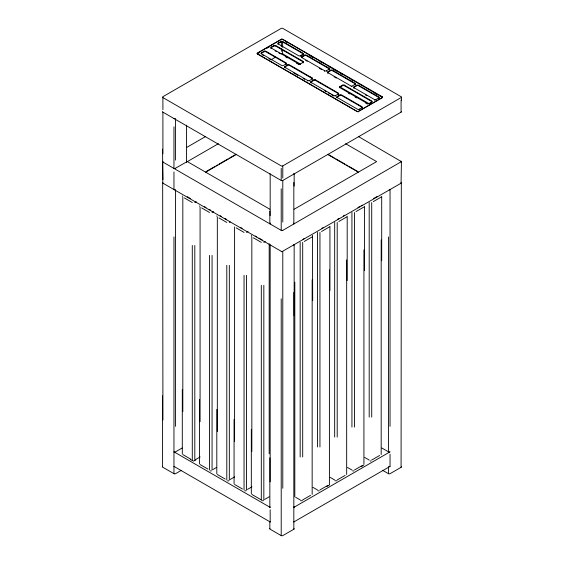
<?xml version="1.0" encoding="UTF-8"?>
<svg xmlns="http://www.w3.org/2000/svg" width="564" height="564" viewBox="0 0 564 564"><rect width="100%" height="100%" fill="white"/><g stroke="black" fill="none" stroke-linecap="round" stroke-linejoin="round"><path stroke-width="0.85" d="M162.918 179.676L162.679 161.36L162.918 162.072L281.21 230.366L282.79 230.366L401.413 161.614L358.619 136.643M182.299 196.328L182.369 195.969M199.557 206.29L199.621 205.938M216.809 216.252L216.879 215.899M251.318 236.175L251.544 235.315M401.413 161.614L401.082 183.194L281.922 251.678L162.785 183.103L162.587 149.136M401.321 182.482L401.082 467.316L390.041 473.689A1.114 0.642 0 0 1 388.462 473.689L382.575 470.291M329.383 485.012L326.676 486.654M382.314 97.325L282.627 39.409A0.895 0.515 0 0 0 281.373 39.409L257.396 53.249A0.895 0.515 0 0 0 257.29 53.904M258.143 53.361L259.644 52.494M267.132 48.173L269.38 46.875M261.069 53.791A1.248 0.719 0 0 1 261.435 53.284L261.435 52.741L264.079 51.211A1.248 0.719 0 0 1 265.848 51.211L286.124 62.914A1.248 0.719 0 0 1 286.124 63.936L286.124 64.479M270.917 48.109A1.248 0.719 0 0 1 271.284 47.595L271.284 47.052L273.935 45.522A1.248 0.719 0 0 1 275.697 45.522L303.101 61.342A1.248 0.719 0 0 1 303.101 62.364L303.101 62.907M278.045 44.337A1.248 0.719 0 0 1 278.306 43.541L278.306 42.998L280.957 41.468A1.248 0.719 0 0 1 282.726 41.468L303.002 53.171A1.248 0.719 0 0 1 303.002 54.186L303.002 54.736L300.351 56.266L300.351 55.716L303.002 54.186M261.435 53.284L264.079 51.754A1.248 0.719 0 0 1 265.848 51.754L286.124 63.457A1.248 0.719 0 0 1 286.491 63.972M271.284 47.595L273.935 46.065A1.248 0.719 0 0 1 275.697 46.065L303.101 61.892A1.248 0.719 0 0 1 303.467 62.4M278.306 43.541L280.957 42.011A1.248 0.719 0 0 1 282.726 42.011L303.002 53.714A1.248 0.719 0 0 1 303.002 54.736M270.882 59.847L275.373 57.253M261.435 52.741A1.248 0.719 0 0 0 261.435 53.756L281.704 65.466A1.248 0.719 0 0 0 283.473 65.466L286.124 63.936M285.053 67.941A1.248 0.719 0 0 1 285.053 66.919L285.053 66.376L287.696 64.846A1.248 0.719 0 0 1 289.466 64.846L312.188 77.966L312.188 78.509A1.248 0.719 0 0 1 312.449 79.305M301.564 57.683A1.248 0.719 0 0 1 301.923 57.175L301.923 56.633L304.574 55.103A1.248 0.719 0 0 1 306.344 55.103L329.066 68.216L329.066 68.766A1.248 0.719 0 0 1 329.327 69.562M285.053 66.919L287.696 65.389A1.248 0.719 0 0 1 289.466 65.389L312.188 78.509M301.923 57.175L304.574 55.646A1.248 0.719 0 0 1 306.344 55.646L329.066 68.766M271.284 47.052A1.248 0.719 0 0 0 271.284 48.074L298.687 63.894A1.248 0.719 0 0 0 300.45 63.894L303.101 62.364M186.423 147.585L205.381 136.643M285.053 66.376A1.248 0.719 0 0 0 285.053 67.391L307.775 80.511A1.248 0.719 0 0 0 309.537 80.511L312.188 78.981A1.248 0.719 0 0 0 312.188 77.966M301.923 56.633A1.248 0.719 0 0 0 301.923 57.648L324.652 70.768A1.248 0.719 0 0 0 326.415 70.768L329.066 69.238A1.248 0.719 0 0 0 329.066 68.216M311.116 81.97L311.116 81.42L313.767 79.891A1.248 0.719 0 0 1 315.53 79.891L338.259 93.011A1.248 0.719 0 0 1 338.259 94.033L338.259 94.576A1.248 0.719 0 0 0 338.259 93.561L315.53 80.44A1.248 0.719 0 0 0 313.767 80.44L311.116 81.97A1.248 0.719 0 0 0 310.856 82.767M327.994 72.227L327.994 71.677L330.645 70.147A1.248 0.719 0 0 1 332.407 70.147L355.13 83.268A1.248 0.719 0 0 1 355.13 84.29L355.13 84.833A1.248 0.719 0 0 0 355.13 83.817L332.407 70.697A1.248 0.719 0 0 0 330.645 70.697L327.994 72.227A1.248 0.719 0 0 0 327.733 73.024M173.959 126.858L173.959 168.446L174.748 168.629L186.881 161.748L186.578 161.156L186.578 162.072L186.578 125.116M218.402 143.693L187.361 161.614L269.888 209.258M339.535 87.723A1.248 0.719 0 0 1 339.902 87.216L339.902 86.673L342.552 85.143A1.248 0.719 0 0 1 344.322 85.143L371.725 100.963A1.248 0.719 0 0 1 371.725 101.978L371.725 102.528L369.737 103.677M339.902 87.216L342.552 85.686A1.248 0.719 0 0 1 344.322 85.686L371.725 101.506A1.248 0.719 0 0 1 371.986 101.731M311.116 81.42A1.248 0.719 0 0 0 311.116 82.443L333.839 95.563A1.248 0.719 0 0 0 335.608 95.563L338.259 94.033M327.994 71.677A1.248 0.719 0 0 0 327.994 72.7L350.716 85.82A1.248 0.719 0 0 0 352.486 85.82L355.13 84.29M206.177 171.519L214.524 166.69M216.047 165.816L217.563 164.942M219.086 164.061L228.194 158.801M229.717 157.927L235.033 154.853M205.536 172.253L236.577 154.332M336.919 97.819A1.248 0.719 0 0 1 337.18 97.022L337.18 96.472L339.831 94.942A1.248 0.719 0 0 1 341.601 94.942L361.869 106.645A1.248 0.719 0 0 1 361.869 107.668L361.869 108.21M354.058 87.279L354.058 86.729L356.709 85.199A1.248 0.719 0 0 1 358.478 85.199L378.747 96.902A1.248 0.719 0 0 1 378.747 97.924L378.747 98.467A1.248 0.719 0 0 0 378.747 97.452L358.478 85.749A1.248 0.719 0 0 0 356.709 85.749L354.058 87.279A1.248 0.719 0 0 0 353.691 87.787M337.18 97.022L339.831 95.492A1.248 0.719 0 0 1 341.601 95.492L361.869 107.195A1.248 0.719 0 0 1 362.137 107.992M194.806 202.518L196.3 201.658M337.18 96.472A1.248 0.719 0 0 0 337.18 97.494L357.456 109.197A1.248 0.719 0 0 0 359.226 109.197L361.869 107.668M339.902 86.673A1.248 0.719 0 0 0 339.902 87.688L367.305 103.508A1.248 0.719 0 0 0 369.075 103.508L371.725 101.978M354.058 86.729A1.248 0.719 0 0 0 354.058 87.751L374.334 99.454A1.248 0.719 0 0 0 376.096 99.454L378.747 97.924M257.396 53.975L357.075 111.531A0.895 0.515 0 0 0 358.337 111.531L382.314 97.685A0.895 0.515 0 0 0 382.314 96.959M162.918 97.593L281.21 165.894A1.114 0.642 0 0 0 282.79 165.894L401.082 97.593A1.114 0.642 0 0 0 401.082 96.684L282.79 28.39A1.114 0.642 0 0 0 281.21 28.39L162.918 96.684A1.114 0.642 0 0 0 162.897 97.586L162.918 109.74M212.064 212.48L213.552 211.62M162.686 111.453A1.114 0.642 0 0 0 162.918 112.165L281.21 180.466A1.114 0.642 0 0 0 282.79 180.466L401.082 112.165A1.114 0.642 0 0 0 401.321 111.453M229.322 222.442L230.211 221.927M246.574 232.403L248.061 231.543M294.112 209.258L376.639 161.614L345.598 143.693M263.832 242.365L265.32 241.505M303.009 239.27L304.588 238.361M321.84 228.399L323.419 227.489M337.519 219.347L339.098 218.437M343.257 216.033L344.689 215.208M357.928 207.566L359.508 206.657M361.087 205.74L362.137 205.134M373.608 198.514L375.187 197.604M375.617 197.351L377.048 196.526M304.271 241.455L312.16 236.901M321.529 231.494L329.411 226.939M338.781 221.532L346.67 216.978M356.039 211.571L363.921 207.016M373.29 201.609L381.179 197.055M182.158 448.006L175.538 451.834A1.114 0.642 0 0 1 173.959 451.834L270.17 507.381A1.114 0.642 0 0 1 269.937 506.669M195.701 459.533L200.171 456.953M195.778 460.09L193.508 461.098L190.287 459.498M181.425 470.291L175.538 473.689A1.114 0.642 0 0 1 173.959 473.689L162.918 467.316A1.114 0.642 0 0 1 162.679 466.604M212.959 469.495L216.682 467.344M230.211 479.456L234.68 476.876M247.469 489.418L251.939 486.838M264.72 499.38L269.19 496.799M302.692 499.894L310.581 495.34M319.95 489.933L327.832 485.378M337.202 479.971L345.09 475.417M354.46 470.009L362.349 465.455M371.711 460.048L379.6 455.493M361.186 466.731L363.554 465.363M390.041 454.26L390.041 466.407L293.83 521.954A1.114 0.642 0 0 0 294.154 521.496M294.063 528.524A1.114 0.642 0 0 1 293.83 529.236L282.79 535.61A1.114 0.642 0 0 1 281.21 535.61L270.17 529.236A1.114 0.642 0 0 1 269.937 528.524M175.538 168.446L173.959 168.446M336.835 480.789L335.051 480.789M302.325 500.712L300.541 500.712M228.949 480.789L227.503 480.909M246.207 490.75L244.762 490.87M263.458 500.712L261.675 500.712M211.437 470.905L210.252 470.947M371.006 460.985L370.111 461.028M353.748 470.947L352.563 470.905M319.238 490.87L317.793 490.75M174.748 189.758L173.959 189.567L173.959 171.964M174.516 189.744L173.959 189.567M285.673 41.708L287.196 42.589M309.15 55.265L312.964 57.465M319.915 61.483L322.199 62.801M329.728 67.144L331.251 68.025M333.613 69.386L335.136 70.267M336.588 71.106L338.111 71.988M340.395 73.306L341.981 74.222M351.118 79.496L352.634 80.37M374.693 93.102L376.985 94.428M281.316 46.297L282.818 47.165M305.716 60.383L307.225 61.257M319.344 68.251L321.621 69.569M334.05 76.746L336.327 78.058M365.324 94.801L366.826 95.668M281.373 53.799A0.895 0.515 0 0 1 282.627 53.799L300.133 63.901M339.634 86.708L369.378 103.875M275.091 50.816L276.614 51.691M278.898 53.016L280.414 53.89M285.744 56.971L287.266 57.845M296.403 63.119L297.926 64M348.277 93.067L349.8 93.948M355.13 97.022L356.652 97.903M365.782 103.177L367.305 104.058L367.305 103.508M262.182 54.736L263.684 55.603M268.943 58.642L270.445 59.509M293.379 72.749L297.926 75.372M303.228 78.438L304.743 79.312M324.751 90.86L326.267 91.735M328.537 93.046L330.053 93.92M331.569 94.794L333.084 95.668M328.967 154.853L334.283 157.927M335.806 158.801L344.914 164.061M346.437 164.942L347.953 165.816M349.476 166.69L357.823 171.519M327.423 154.332L358.464 172.253M187.241 196.688L188.291 197.301M188.813 197.604L190.392 198.514M204.492 206.657L206.071 207.566M209.223 209.385L210.802 210.294M220.172 215.702L221.603 216.534M224.902 218.437L226.481 219.347M240.581 227.489L242.16 228.399M255.4 236.041L256.832 236.873M258.982 238.114L262.57 240.179M184.4 197.964L192.289 202.518M201.651 207.926L209.54 212.48M218.91 217.887L226.798 222.442M236.168 227.856L244.05 232.403M253.419 237.818L261.308 242.365M381.842 448.006L388.462 451.834A1.114 0.642 0 0 0 390.041 451.834L293.83 507.381A1.114 0.642 0 0 0 294.063 506.669M364.725 457.467L369.194 460.048M347.466 467.429L351.936 470.009M330.215 477.391L334.678 479.971M312.957 487.352L317.426 489.933M295.698 497.314L300.168 499.894M182.821 454.584L190.71 459.138M200.079 464.546L207.961 469.1M217.33 474.507L225.219 479.062M234.589 484.469L242.471 489.023M251.84 494.431L260.991 499.711M270.17 509.807L270.17 521.954L173.959 466.407A1.114 0.642 0 0 0 174.748 466.59M162.897 112.158L162.918 153.753M162.918 183.194L162.679 182.482L162.918 419.961M401.082 182.285L401.413 182.743M162.587 161.607L162.918 162.072A1.114 0.642 0 0 1 162.742 161.29M312.456 235.315L312.682 300.556M401.413 97.142L401.413 100.78M401.082 100.025L401.082 112.165M390.041 426.335L390.041 189.567A1.114 0.642 0 0 1 389.252 189.758M388.462 236.922L388.462 451.764M388.462 466.647L388.462 473.689M381.701 196.328L381.701 260.709M381.179 239.975L381.179 454.584M371.711 202.518L371.711 417.127M369.194 202.518L369.194 417.127M369.075 103.508L369.075 104.058M364.443 206.29L364.443 270.671M363.921 249.937L363.921 464.546M359.226 109.197L359.226 109.74M358.337 111.531L358.337 111.891M356.709 85.199L356.709 85.749M354.46 212.48L354.46 427.089M351.936 212.48L351.936 427.089M347.191 216.252L347.191 280.632M346.67 259.898L346.67 474.507M344.322 85.143L344.322 85.686M342.552 85.143L342.552 85.686M339.831 94.942L339.831 95.492M337.202 222.442L337.202 437.051M335.608 95.563L335.608 96.106M334.678 222.442L334.678 437.051M333.839 95.563L333.839 96.106M332.407 70.147L332.407 70.697M330.645 70.147L330.645 70.697M329.933 226.213L329.933 290.594M329.411 269.867L329.411 484.469M329.066 69.238L329.066 69.788M327.994 72.7L327.994 73.242M327.169 67.123L327.169 67.673M326.415 70.768L326.415 71.318M324.652 70.768L324.652 71.318M319.95 232.403L319.95 447.012M317.426 232.403L317.426 447.012M315.53 79.891L315.53 80.44M313.767 79.891L313.767 80.44M312.16 279.829L312.16 494.431M311.116 82.443L311.116 82.993M310.299 76.873L310.299 77.416M309.537 80.511L309.537 81.061M307.775 80.511L307.775 81.061M304.574 55.103L304.574 55.646M302.692 242.365L302.692 456.974M300.168 242.365L300.168 456.974M298.687 63.894L298.687 64.437A1.248 0.719 0 0 0 299.075 64.592M294.81 282.19L294.81 496.799M294.154 173.634L294.154 186.106M294.154 244.663L294.154 315.692M293.83 182.405L293.83 223.993A1.114 0.642 0 0 0 293.83 223.083M293.83 292.469L293.83 529.236M287.696 64.846L287.696 65.389M282.79 165.894L282.79 178.034M282.79 180.466L282.79 222.047M282.79 488.255L282.79 251.495A1.114 0.642 0 0 1 281.21 251.495M282.627 41.651L282.627 46.854M282.627 49.456L282.627 53.799M281.373 39.409L281.373 39.769M281.373 41.651L281.373 46.509M281.373 48.765L281.373 51.366M281.21 168.319L281.21 180.466M281.21 188.778L281.21 230.366A1.114 0.642 0 0 0 282.79 230.366M281.21 298.842L281.21 535.61M280.957 41.468L280.957 42.011M275.697 45.522L275.697 46.065M273.935 45.522L273.935 46.065M270.17 215.674L270.17 174.086A1.114 0.642 0 0 1 269.937 173.381M270.17 481.882L270.17 245.121A1.114 0.642 0 0 1 269.937 244.409M269.846 211.063L269.846 223.534M269.846 457.749L269.846 507.734M269.846 521.763L269.846 528.785M269.19 243.655L269.19 453.879M264.079 51.211L264.079 51.754M263.832 285.292L263.832 499.894M261.308 285.292L261.308 499.894M251.84 236.901L251.84 451.51M251.318 429.324L251.318 493.704M246.574 275.331L246.574 489.933M244.05 275.331L244.05 489.933M234.589 226.939L234.589 441.549M234.067 419.362L234.067 483.743M229.322 265.362L229.322 479.971M226.798 265.362L226.798 479.971M217.33 216.978L217.33 431.587M216.809 409.401L216.809 473.781M212.064 255.4L212.064 470.009M209.54 255.4L209.54 470.009M200.079 207.016L200.079 421.625M199.557 399.439L199.557 463.819M194.806 245.439L194.806 460.048M192.289 245.439L192.289 460.048M182.821 197.055L182.821 411.664M182.299 389.47L182.299 453.858M175.538 118.539L175.538 160.127M175.538 189.567L175.538 426.335M173.959 236.922L173.959 473.689M162.587 395.829L162.587 466.858M390.041 466.407A1.114 0.642 0 0 1 389.252 466.59M270.17 521.954A1.114 0.642 0 0 1 269.846 521.496M401.082 161.156A1.114 0.642 0 0 1 401.082 162.072M294.063 244.409A1.114 0.642 0 0 1 293.83 245.121M294.063 173.381A1.114 0.642 0 0 1 293.83 174.086M270.17 223.993A1.114 0.642 0 0 1 270.17 223.083M174.748 118.729A1.114 0.642 0 0 1 173.959 118.539M401.321 466.604A1.114 0.642 0 0 1 401.082 467.316M376.096 99.997A1.248 0.719 0 0 1 375.716 100.152M374.722 100.152A1.248 0.719 0 0 1 374.334 99.997M354.058 88.294A1.248 0.719 0 0 1 353.797 88.069M300.351 55.716A1.248 0.719 0 0 1 298.582 55.716L278.306 44.013A1.248 0.719 0 0 1 278.306 42.998M352.098 86.518A1.248 0.719 0 0 1 351.104 86.518M300.45 64.437A1.248 0.719 0 0 1 300.062 64.592M271.284 48.617A1.248 0.719 0 0 1 271.023 48.391M281.373 39.226L257.396 53.065A0.895 0.515 0 0 0 257.396 53.791L357.075 111.348A0.895 0.515 0 0 0 358.337 111.348L382.314 97.502A0.895 0.515 0 0 0 382.314 96.775L282.627 39.226A0.895 0.515 0 0 0 281.373 39.226"/></g></svg>
